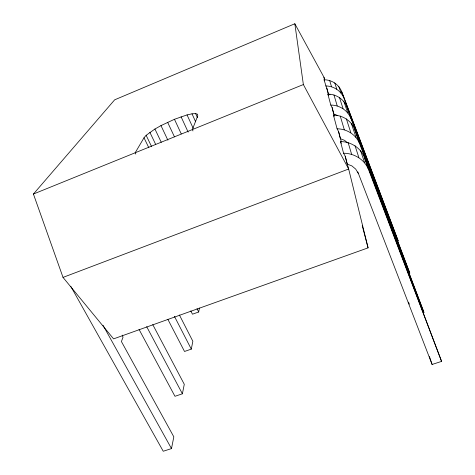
<?xml version="1.0" encoding="UTF-8"?>
<svg xmlns="http://www.w3.org/2000/svg" width="475" height="475" viewBox="0 0 475 475"><rect width="100%" height="100%" fill="white"/><g stroke="black" fill="none" stroke-linecap="round" stroke-linejoin="round"><path stroke-width="0.71" d="M70.84 286.449L163.24 451.25L171.487 448.59L173.826 436.846L121.422 341.561L123.013 337.191L122.2 335.118M139.05 329.424L174.96 396.298L182.394 393.799L184.282 384.299L152.76 324.615M167.901 319.426L184.52 351.47L191.288 349.119L192.85 341.276L179.413 314.996M190.808 310.893L192.47 314.201L198.681 311.986L199.464 308.037M192.963 130.928L192.345 129.58L197.748 115.823L197.588 114.267L195.617 113.596L192.013 113.822L187.055 114.908L174.462 119.284L160.977 125.602L154.933 129.016L146.146 135.316L144.008 137.786L135.155 152.778L135.803 154.09M357.788 171.897L432.096 364.462L441.578 361.398L364.23 157.059C360.377 147.547 350.603 141.615 340.48 141.574L343.579 153.223L345.212 156.21L348.656 169.017L368.083 247.861L113.578 338.871L63.021 277.4L33.422 194.043L114.659 99.821L294.832 23.75L323.962 77.253L324.68 79.919M33.422 194.043L303.365 84.55L294.832 23.75M63.021 277.4L348.656 169.017L303.365 84.55M328.569 94.377L324.057 79.758C331.615 79.764 338.764 84.378 341.59 91.438L398.157 240.843L341.59 91.438M325.702 85.945C333.521 85.957 340.931 90.713 343.858 98.022M334.299 115.668L332.102 107.51L330.778 105.058L327.869 94.115C336.033 94.127 343.793 99.067 346.851 106.703L409.806 273.184L350.865 118.328L346.851 106.703M330.778 105.058C339.399 105.076 347.623 110.253 350.865 118.328M341.311 141.716L338.568 131.528L337.09 128.808L333.456 115.14C342.499 115.164 351.144 120.561 354.558 129.034L423.973 312.52L359.557 143.533L354.558 129.034M337.09 128.808C346.691 128.844 355.923 134.52 359.557 143.533M343.579 153.223C354.178 153.277 364.444 159.44 368.487 169.409L441.578 361.398M337.517 115.484L333.705 113.958L332.102 107.51M330.083 94.751L328.362 94.056L326.901 88.178M347.558 142.856L344.607 140.363L340.338 138.67L338.568 131.528M358.203 173.286L355.698 169.1L351.886 165.912L347.148 164.047L345.212 156.21M103.057 325.31L171.487 448.59M340.48 141.574L341.418 143.284M333.456 115.14L334.151 116.423M327.869 94.115L328.498 95.279M324.057 79.758L324.633 80.839M146.692 326.693L182.394 393.799M174.414 316.314L191.288 349.119M197.018 308.673L198.681 311.986M144.008 137.786L148.817 147.719M146.146 135.316L151.531 146.484M149.874 132.323L155.646 144.341M154.933 129.016L161.274 142.31M160.977 125.602L167.883 140.19M167.622 122.289L174.467 136.877M174.462 119.284L181.26 133.903M181.076 116.773L188.153 132.115M187.055 114.908L193.206 128.327M192.013 113.822L195.629 121.754M195.617 113.596L197.428 117.598M408.542 302.118L409.343 304.184M364.23 157.059L368.487 169.409M338.853 86.64L341.026 93.058M343.9 101.531L347.747 112.884M351.292 123.334L356.09 137.501M360.572 150.723L364.663 162.788M429.424 356.523L432.096 364.462M334.756 82.882L336.793 89.175M339.471 97.488L343.063 108.615M346.37 118.875L350.859 132.768M355.045 145.748L358.868 157.593M329.674 80.513L331.52 86.729M333.961 94.935L337.232 105.925M340.242 116.054L344.327 129.782M348.139 142.595L351.619 154.304M362.241 225.726L368.083 247.861M323.962 77.253L324.668 80.109"/></g></svg>
